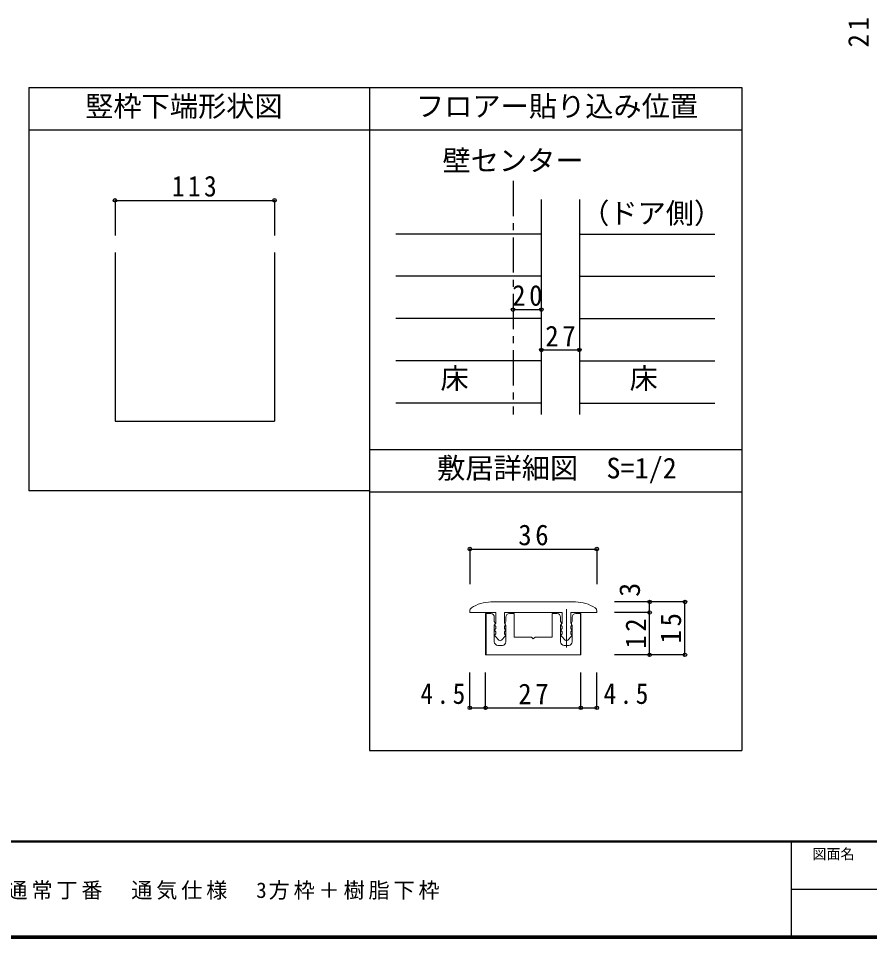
# Model space of a CAD drawing. Units: millimetres at full size, sheet at 1:5, with parts at other scales. Extents: x -973 to 977, y -718 to 696.
# Drawn here: x -546 to 57, y -701 to -49 of the extents above; entities that cross this region are included whole.
import ezdxf
from ezdxf.enums import TextEntityAlignment as Align

# ---------------------------------------------------------------- set-up
doc = ezdxf.new("R2010")
doc.units = ezdxf.units.MM
doc.header["$LTSCALE"] = 5
doc.header["$PDMODE"] = 32
doc.header["$PDSIZE"] = 2.5
doc.linetypes.add('CHAIN1', pattern=[8, 5, -1, 1, -1])
doc.linetypes.add('DASHED1', pattern=[1.8, 1.2, -0.6])
for name, color, linetype in [('0-1_通り芯', 4, 'DASHED1'), ('0-4_枠', 3, 'Continuous'), ('0-A_文字', 3, 'Continuous'), ('0-B_寸法', 7, 'Continuous'), ('0-D_', 4, 'Continuous'), ('1-B_寸法', 7, 'Continuous'), ('F-1_枠', 6, 'Continuous'), ('F-A_文字', 7, 'Continuous')]:
    doc.layers.add(name, color=color, linetype=linetype)
doc.layers.add('1-7_金物', color=7, linetype='Continuous', lineweight=18)
doc.styles.add('ＭＳ ゴシック', font='')
doc.styles.get('ＭＳ ゴシック').set_extended_font_data('MS Gothic')

msp = doc.modelspace()

# ---------------------------------------------------------------- linework, layer by layer
at = {"layer": '0-1_通り芯', "linetype": 'CHAIN1'}
msp.add_line((-195.451, -163.75), (-195.451, -329.213), dxfattribs=at)
at = {"layer": '0-4_枠'}
for p, q in [((-538.76, -97.5), (-318.76, -97.5)), ((-538.76, -97.5), (-538.76, -383.448)), ((-297.103, -97.5), (-297.103, -567.5)), ((-538.76, -127.5), (-318.76, -127.5)), ((-175.451, -176.95), (-175.451, -329.213)), ((-148.451, -176.95), (-148.451, -329.213)), ((-477.566, -214.432), (-477.566, -334.007)), ((-364.566, -214.432), (-364.566, -334.007)), ((-477.566, -334.007), (-364.566, -334.007)), ((-297.103, -383.448), (-538.76, -383.448))]:
    msp.add_line(p, q, dxfattribs=at)
at = {"layer": '0-A_文字'}
for p, q in [((-318.76, -97.5), (-33.347, -97.5)), ((-33.347, -97.5), (-33.347, -567.5)), ((-318.76, -127.5), (-33.347, -127.5)), ((-297.103, -354.026), (-33.347, -354.026)), ((-297.103, -384.026), (-33.347, -384.026)), ((-297.103, -567.5), (-33.347, -567.5))]:
    msp.add_line(p, q, dxfattribs=at)
at = {"layer": '0-B_寸法', "color": 4}
for p, q in [((-477.566, -177.5), (-364.566, -177.5)), ((-477.566, -177.5), (-477.566, -202.5)), ((-364.566, -177.5), (-364.566, -202.5)), ((-195.451, -254.952), (-175.451, -254.952)), ((-175.451, -283.547), (-148.451, -283.547))]:
    msp.add_line(p, q, dxfattribs=at)
at = {"layer": '0-B_寸法'}
for p in [(-477.566, -177.5), (-364.566, -177.5), (-195.451, -254.952), (-175.451, -254.952), (-175.451, -283.547), (-148.451, -283.547)]:
    msp.add_point(p, dxfattribs=at)
at = {"layer": '0-D_'}
for p, q in [((-175.451, -201.364), (-278.548, -201.364)), ((-148.451, -201.364), (-52.322, -201.364)), ((-175.451, -231.364), (-278.548, -231.364)), ((-148.451, -231.364), (-52.322, -231.364)), ((-175.451, -261.364), (-278.548, -261.364)), ((-148.451, -261.364), (-52.322, -261.364)), ((-175.451, -291.364), (-278.548, -291.364)), ((-148.451, -291.364), (-52.322, -291.364)), ((-175.451, -321.364), (-278.548, -321.364)), ((-148.451, -321.364), (-52.322, -321.364))]:
    msp.add_line(p, q, dxfattribs=at)
at = {"layer": '1-7_金物'}
for p, q in [((-211.125, -462.203), (-151.125, -462.203)), ((-226.125, -469.703), (-226.125, -468.495)), ((-136.125, -469.703), (-136.125, -468.495)), ((-226.125, -469.703), (-207.75, -469.703)), ((-214.875, -470.453), (-214.875, -499.703)), ((-211.25, -470.453), (-214.875, -470.453)), ((-214.625, -470.453), (-214.625, -499.703)), ((-208.75, -476.078), (-208.75, -472.953)), ((-208.75, -476.078), (-208.232, -476.942)), ((-207.75, -477.203), (-207.75, -469.703)), ((-201.5, -469.703), (-160.75, -469.703)), ((-201.5, -477.203), (-201.5, -469.703)), ((-200.5, -476.078), (-201.018, -476.942)), ((-200.5, -476.078), (-200.5, -472.953)), ((-198, -470.453), (-194.625, -470.453)), ((-194.625, -470.453), (-194.625, -487.203)), ((-167.625, -470.453), (-167.625, -487.203)), ((-164.25, -470.453), (-167.625, -470.453)), ((-161.75, -476.078), (-161.75, -472.953)), ((-161.75, -476.078), (-161.231, -476.942)), ((-160.75, -477.203), (-160.75, -469.703)), ((-154.5, -469.703), (-136.125, -469.703)), ((-154.5, -477.203), (-154.5, -469.703)), ((-153.5, -476.078), (-154.018, -476.942)), ((-153.5, -476.078), (-153.5, -472.953)), ((-147.625, -470.453), (-147.625, -499.703)), ((-208.75, -478.578), (-208.232, -477.714)), ((-208.75, -490.453), (-208.75, -478.578)), ((-207.75, -477.203), (-208.268, -478.067)), ((-207.75, -479.703), (-208.268, -478.839)), ((-207.75, -480.953), (-208.268, -481.817)), ((-207.75, -483.453), (-208.268, -482.589)), ((-207.75, -480.953), (-207.75, -479.703)), ((-201.5, -477.203), (-200.982, -478.067)), ((-201.5, -480.953), (-200.982, -481.817)), ((-201.5, -483.453), (-200.982, -482.589)), ((-200.5, -478.578), (-201.018, -477.714)), ((-200.5, -490.453), (-200.5, -478.578)), ((-161.75, -478.578), (-161.231, -477.714)), ((-161.75, -490.453), (-161.75, -478.578)), ((-160.75, -477.203), (-161.268, -478.067)), ((-160.75, -480.953), (-161.268, -481.817)), ((-160.75, -483.453), (-161.268, -482.589)), ((-154.5, -477.203), (-153.982, -478.067)), ((-154.5, -479.703), (-153.982, -478.839)), ((-154.5, -480.953), (-154.5, -479.703)), ((-154.5, -480.953), (-153.982, -481.817)), ((-154.5, -483.453), (-153.982, -482.589)), ((-153.5, -478.578), (-154.018, -477.714)), ((-153.5, -490.453), (-153.5, -478.578)), ((-207.75, -484.703), (-208.268, -485.567)), ((-205.541, -489.303), (-208.175, -486.463)), ((-207.75, -483.453), (-207.75, -484.703)), ((-203.708, -489.303), (-201.075, -486.463)), ((-201.5, -484.703), (-201.5, -483.453)), ((-201.5, -484.703), (-200.982, -485.567)), ((-182.375, -487.203), (-194.625, -487.203)), ((-181.125, -488.453), (-182.375, -487.203)), ((-181.125, -488.453), (-179.875, -487.203)), ((-167.625, -487.203), (-179.875, -487.203)), ((-160.75, -484.703), (-161.268, -485.567)), ((-158.541, -489.303), (-161.175, -486.463)), ((-160.75, -484.703), (-160.75, -483.453)), ((-156.708, -489.303), (-154.075, -486.463)), ((-154.5, -483.453), (-154.5, -484.703)), ((-154.5, -484.703), (-153.982, -485.567)), ((-203, -492.953), (-206.25, -492.953)), ((-159.25, -492.953), (-156, -492.953))]:
    msp.add_line(p, q, dxfattribs=at)
at = {"layer": '1-7_金物', "color": 4}
msp.add_line((-157.625, -467.203), (-157.625, -494.556), dxfattribs=at)
at = {"layer": '1-7_金物'}
for points in [[(-151, -470.453), (-147.375, -470.453), (-147.375, -499.703), (-214.875, -499.703)], [(-201.5, -480.953), (-201.5, -479.703), (-200.982, -478.839)], [(-160.75, -480.953), (-160.75, -479.703), (-161.268, -478.839)]]:
    msp.add_lwpolyline(points, dxfattribs=at)
for centre, radius, start, end in [((-211.125, -487.203), 25, 90, 123.74899), ((-151.125, -487.203), 25, 56.25101, 90), ((-223.625, -468.495), 2.5, 123.74899, 180), ((-138.625, -468.495), 2.5, 0, 56.25101), ((-211.25, -472.953), 2.5, 0, 90), ((-198, -472.953), 2.5, 90, 180), ((-164.25, -472.953), 2.5, 0, 90), ((-151, -472.953), 2.5, 90, 180), ((-207.625, -478.453), 0.75, 149.05365, 210.94635), ((-207.625, -482.203), 0.75, 149.05365, 210.94635), ((-208.875, -477.328), 0.75, 329.05368, 30.94635), ((-200.375, -477.328), 0.75, 149.05365, 210.94632), ((-201.625, -478.453), 0.75, 329.05365, 30.94632), ((-201.625, -482.203), 0.75, 329.05365, 30.94632), ((-160.625, -478.453), 0.75, 149.05366, 210.94634), ((-160.625, -482.203), 0.75, 149.05366, 210.94634), ((-161.875, -477.328), 0.75, 329.05368, 30.94635), ((-153.375, -477.328), 0.75, 149.05365, 210.94632), ((-154.625, -478.453), 0.75, 329.05365, 30.94635), ((-154.625, -482.203), 0.75, 329.05365, 30.94635), ((-207.625, -485.953), 0.75, 149.05362, 222.83826), ((-201.625, -485.953), 0.75, 317.16174, 30.94632), ((-160.625, -485.953), 0.75, 149.0537, 222.83827), ((-154.625, -485.953), 0.75, 317.16174, 30.94638), ((-206.25, -490.453), 2.5, 180, 270), ((-204.625, -488.453), 1.25, 222.83826, 317.16174), ((-203, -490.453), 2.5, 270, 0), ((-159.25, -490.453), 2.5, 180, 270), ((-157.625, -488.453), 1.25, 222.83827, 317.16174), ((-156, -490.453), 2.5, 270, 0)]:
    msp.add_arc(centre, radius, start, end, dxfattribs=at)
at = {"layer": '1-B_寸法', "color": 4}
for p, q in [((-226.125, -424.703), (-136.125, -424.703)), ((-226.125, -424.703), (-226.125, -449.703)), ((-136.125, -424.703), (-136.125, -449.703)), ((-73.625, -462.203), (-123.625, -462.203)), ((-98.625, -469.703), (-98.625, -462.203)), ((-73.625, -499.703), (-73.625, -462.203)), ((-98.625, -469.703), (-123.625, -469.703)), ((-98.625, -499.703), (-98.625, -469.703)), ((-73.625, -499.703), (-123.625, -499.703)), ((-226.125, -537.203), (-226.125, -512.203)), ((-214.875, -537.203), (-214.875, -512.203)), ((-147.375, -537.203), (-147.375, -512.203)), ((-136.125, -537.203), (-136.125, -512.203)), ((-226.125, -537.203), (-214.875, -537.203)), ((-214.875, -537.203), (-147.375, -537.203)), ((-147.375, -537.203), (-136.125, -537.203))]:
    msp.add_line(p, q, dxfattribs=at)
at = {"layer": '1-B_寸法'}
for p in [(-226.125, -424.703), (-136.125, -424.703), (-98.625, -462.203), (-73.625, -462.203), (-98.625, -469.703), (-98.625, -499.703), (-73.625, -499.703), (-226.125, -537.203), (-214.875, -537.203), (-147.375, -537.203), (-136.125, -537.203)]:
    msp.add_point(p, dxfattribs=at)
at = {"layer": 'F-1_枠'}
for p, q in [((976.653, -631.667), (-973.347, -631.667)), ((976.653, -632.5), (-973.347, -632.5)), ((1.653, -632.5), (1.653, -699.167)), ((1.653, -665.833), (974.986, -665.834)), ((976.653, -699.167), (-973.347, -699.167)), ((976.653, -700), (-973.347, -700)), ((976.653, -700.833), (-973.347, -700.833))]:
    msp.add_line(p, q, dxfattribs=at)

# ---------------------------------------------------------------- texts
at = {"layer": '0-4_枠', "color": 7, "style": 'ＭＳ ゴシック'}
msp.add_text('竪枠下端形状図', height=14.66, dxfattribs=at).set_placement((-498.76, -122.5), align=Align.BOTTOM_LEFT)
at = {"layer": '0-A_文字', "color": 7, "style": 'ＭＳ ゴシック'}
for s, p in [('フロアー貼り込み位置', (-264.265, -122.5)), ('壁センター', (-245.451, -161.032)), ('（ドア側）', (-147.186, -198.337)), ('床', (-246.923, -315.41)), ('床', (-112.856, -315.41)), ('敷居詳細図\u3000S=1/2', (-249.265, -379.026))]:
    msp.add_text(s, height=14.66, dxfattribs=at).set_placement(p, align=Align.BOTTOM_LEFT)
at = {"layer": '0-B_寸法', "insert": (56.653, -69.13), "char_height": 14.66, "attachment_point": 7, "rotation": 90, "style": 'ＭＳ ゴシック'}
msp.add_mtext('\\T1.27;\\W0.95;21', dxfattribs=at)
at = {"layer": '0-B_寸法', "char_height": 14.66, "attachment_point": 7, "style": 'ＭＳ ゴシック'}
for s, insert in [('\\T1.27;\\W0.9;113', (-437.316, -175)), ('\\T1.27;\\W0.95;20', (-196.076, -252.452)), ('\\T1.27;\\W0.95;27', (-172.576, -281.047))]:
    msp.add_mtext(s, dxfattribs=dict(at, insert=insert))
at = {"layer": '1-B_寸法', "style": 'ＭＳ ゴシック'}
msp.add_text('3', height=14.66, rotation=90, dxfattribs=at).set_placement((-101.125, -458.57), align=Align.BOTTOM_LEFT)
at = {"layer": '1-B_寸法', "char_height": 14.66, "attachment_point": 7, "style": 'ＭＳ ゴシック'}
for s, insert in [('\\T1.27;\\W0.95;36', (-191.75, -422.203)), ('\\T1.27;\\W0.9;4.5', (-261.107, -534.703)), ('\\T1.27;\\W0.95;27', (-191.75, -534.703)), ('\\T1.27;\\W0.9;4.5', (-131.303, -534.703))]:
    msp.add_mtext(s, dxfattribs=dict(at, insert=insert))
at = {"layer": '1-B_寸法', "char_height": 14.66, "attachment_point": 7, "rotation": 90, "style": 'ＭＳ ゴシック'}
for s, insert in [('\\T1.27;\\W0.95;12', (-101.125, -495.328)), ('\\T1.27;\\W0.95;15', (-76.125, -491.578))]:
    msp.add_mtext(s, dxfattribs=dict(at, insert=insert))
at = {"layer": 'F-A_文字', "style": 'ＭＳ ゴシック'}
msp.add_text('図面名', height=7.331, dxfattribs=at).set_placement((16.653, -646.667), align=Align.BOTTOM_LEFT)
at = {"layer": 'F-A_文字', "insert": (-846.68, -673.333), "char_height": 11, "attachment_point": 7, "style": 'ＭＳ ゴシック'}
msp.add_mtext('\\T1.18;ドレタス\u3000H24トイレドア\u3000調整枠\u3000通常丁番\u3000通気仕様\u30003方枠＋樹脂下枠', dxfattribs=at)

doc.saveas('drawing.dxf')
